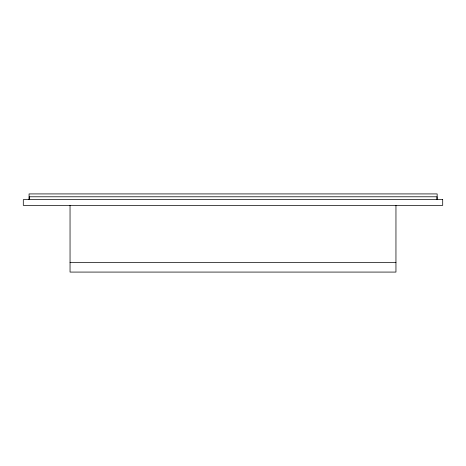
<?xml version="1.0" encoding="UTF-8"?>
<svg xmlns="http://www.w3.org/2000/svg" width="466" height="466" viewBox="0 0 466 466"><rect width="100%" height="100%" fill="white"/><g stroke="black" fill="none" stroke-linecap="round" stroke-linejoin="round"><path stroke-width="0.7" d="M70.04 262.55L395.96 262.55M437.149 199.64L437.149 193.92L29.067 193.92L29.067 199.64M436.957 199.64L436.957 196.78L29.259 196.78L29.259 199.64M395.96 205.36L395.949 272.08L70.051 272.08L70.04 205.36M442.7 199.64L23.3 199.64L23.3 205.36L442.7 205.36L442.7 199.64"/></g></svg>
